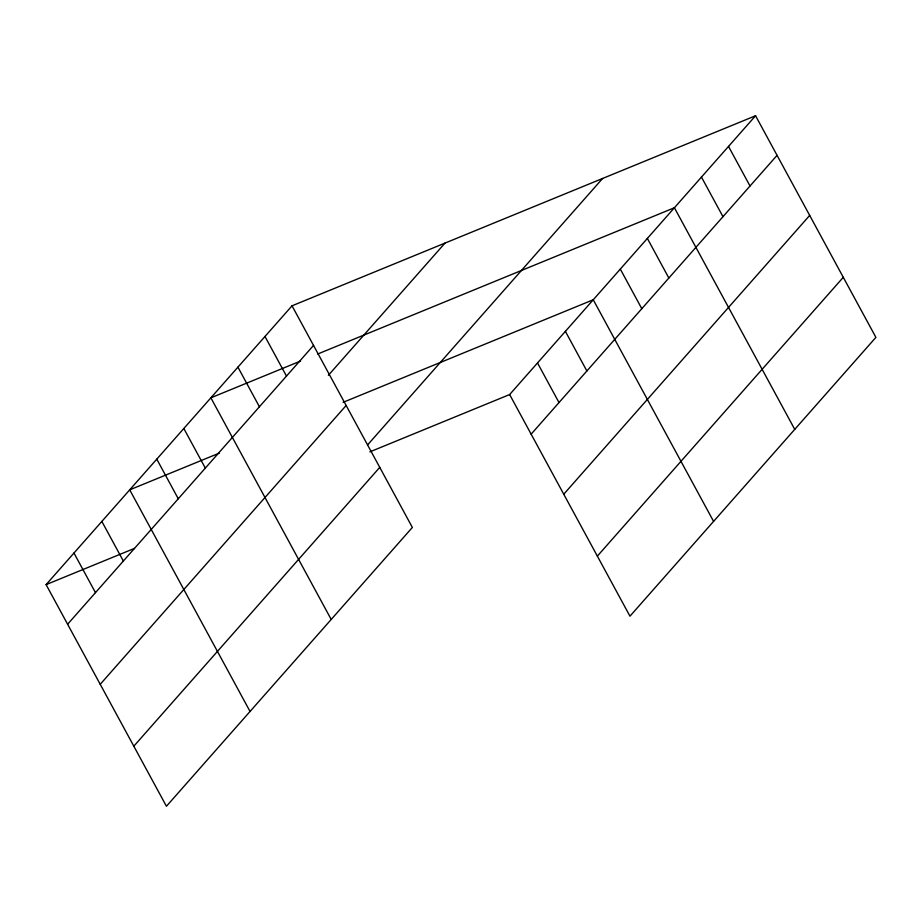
<?xml version="1.0" encoding="UTF-8"?>
<svg xmlns="http://www.w3.org/2000/svg" width="922" height="922" viewBox="0 0 922 922"><rect width="100%" height="100%" fill="white"/><g stroke="black" fill="none" stroke-linecap="round" stroke-linejoin="round"><path stroke-width="1.38" d="M292.032 305.816L412.365 527.442L166.433 806.254L46.1 584.629L292.032 305.816L755.567 115.746L875.9 337.371L629.968 616.184L509.636 394.558L755.567 115.746M67.606 624.24L313.538 345.416M328.393 375.289L445.003 243.085M100.221 684.308L346.153 405.484M367.82 444.646L602.596 178.465M133.817 746.198L379.76 467.373M531.13 434.17L777.073 155.345M563.745 494.227L809.689 215.414M597.352 556.116L843.284 277.303M300.549 361.055L210.873 397.82L331.205 619.446M317.687 354.025L674.408 207.75L794.741 429.375M219.39 453.071L129.714 489.836L250.046 711.461M343.099 402.338L593.249 299.765L713.582 521.391M46.1 584.629L134.451 548.406M369.849 451.872L509.636 394.558M728.518 146.414L750.012 186.014M701.458 177.082L722.963 216.682M647.359 238.418L668.853 278.029M620.299 269.086L641.804 308.697M565.382 331.355L586.876 370.967M537.503 362.957L559.009 402.568M264.983 336.484L286.488 376.084M237.934 367.152L259.428 406.763M183.824 428.5L205.329 468.099M156.775 459.168L178.269 498.767M101.846 521.437L123.352 561.037M73.967 553.039L95.473 592.639"/></g></svg>
